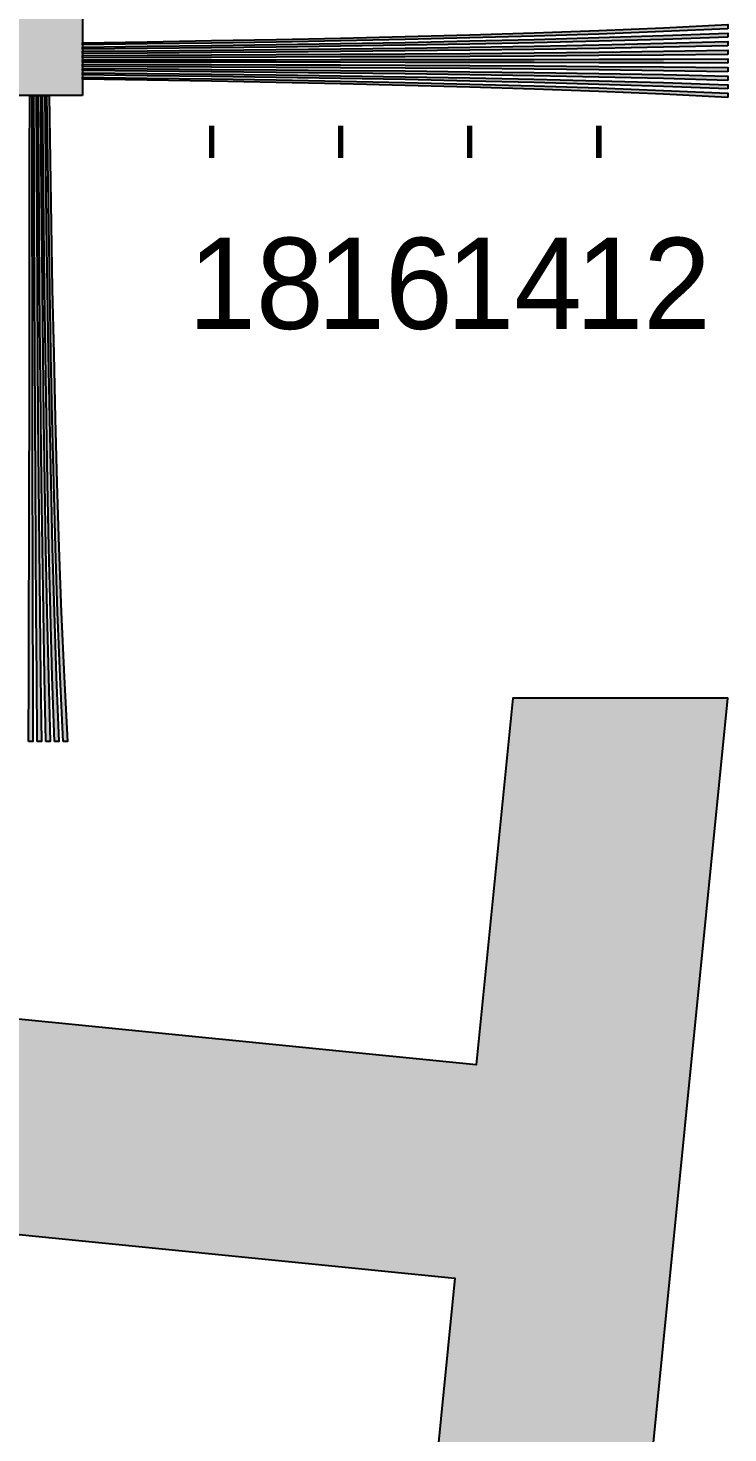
# Model space of a CAD drawing. Header units: millimetres. Extents: x 0 to 420, y 0 to 297.
# Drawn here: x 70.8 to 111.1, y 131 to 211.8 of the extents above; entities that cross this region are included whole.
import ezdxf

# ---------------------------------------------------------------- set-up
doc = ezdxf.new("R2010")
doc.units = ezdxf.units.MM
for name, color, linetype in [('LABELS', 7, 'Continuous'), ('PERIPHERY', 7, 'Continuous'), ('SFR', 7, 'Continuous')]:
    doc.layers.add(name, color=color, linetype=linetype)

msp = doc.modelspace()

# ---------------------------------------------------------------- hatches: boundary and pattern name
at = {"layer": 'PERIPHERY', "true_color": 0x000000}
h = msp.add_hatch(color=7, dxfattribs=at)
h.dxf.hatch_style = 1
h.paths.add_polyline_path([(73.978, 207.9), (69.028, 207.9), (69.028, 212.85), (73.978, 212.85), (73.978, 207.9)])
h = msp.add_hatch(color=7, dxfattribs=at)
h.dxf.hatch_style = 1
h.paths.add_polyline_path([(111.103, 211.735), (107.39, 211.568), (103.678, 211.426), (99.965, 211.308), (96.253, 211.203), (92.54, 211.117), (88.827, 211.042), (85.115, 210.968), (81.402, 210.912), (77.69, 210.857), (73.977, 210.807), (73.977, 210.931), (77.69, 210.987), (81.402, 211.048), (85.115, 211.116), (88.827, 211.197), (92.54, 211.283), (96.253, 211.382), (99.965, 211.5), (103.678, 211.63), (107.39, 211.791), (111.103, 211.983), (111.103, 211.735)])
h = msp.add_hatch(color=7, dxfattribs=at)
h.dxf.hatch_style = 1
h.paths.add_polyline_path([(111.103, 211.24), (107.39, 211.116), (103.678, 211.011), (99.965, 210.925), (96.253, 210.851), (92.54, 210.789), (88.827, 210.733), (85.115, 210.677), (81.402, 210.634), (77.69, 210.597), (73.977, 210.56), (73.977, 210.683), (77.69, 210.727), (81.402, 210.77), (85.115, 210.825), (88.827, 210.887), (92.54, 210.949), (96.253, 211.03), (99.965, 211.116), (103.678, 211.221), (107.39, 211.339), (111.103, 211.487), (111.103, 211.24)])
h = msp.add_hatch(color=7, dxfattribs=at)
h.dxf.hatch_style = 1
h.paths.add_polyline_path([(111.103, 210.745), (107.39, 210.665), (103.678, 210.603), (99.965, 210.547), (96.253, 210.498), (92.54, 210.454), (88.827, 210.423), (85.115, 210.386), (81.402, 210.362), (77.69, 210.337), (73.977, 210.312), (73.977, 210.436), (77.69, 210.467), (81.402, 210.498), (85.115, 210.535), (88.827, 210.578), (92.54, 210.622), (96.253, 210.677), (99.965, 210.733), (103.678, 210.807), (107.39, 210.894), (111.103, 210.993), (111.103, 210.745)])
h = msp.add_hatch(color=7, dxfattribs=at)
h.dxf.hatch_style = 1
h.paths.add_polyline_path([(111.103, 210.25), (107.39, 210.219), (103.678, 210.188), (99.965, 210.163), (96.253, 210.145), (92.54, 210.126), (88.827, 210.114), (85.115, 210.095), (81.402, 210.083), (77.69, 210.077), (73.977, 210.064), (73.977, 210.188), (77.69, 210.206), (81.402, 210.225), (85.115, 210.244), (88.827, 210.268), (92.54, 210.293), (96.253, 210.318), (99.965, 210.355), (103.678, 210.392), (107.39, 210.441), (111.103, 210.497), (111.103, 210.25)])
h = msp.add_hatch(color=7, dxfattribs=at)
h.dxf.hatch_style = 1
h.paths.add_polyline_path([(111.103, 209.755), (107.39, 209.768), (103.678, 209.774), (99.965, 209.786), (96.253, 209.793), (92.54, 209.798), (88.827, 209.805), (85.115, 209.805), (81.402, 209.811), (77.69, 209.811), (73.977, 209.817), (73.977, 209.941), (77.69, 209.947), (81.402, 209.947), (85.115, 209.953), (88.827, 209.959), (92.54, 209.959), (96.253, 209.965), (99.965, 209.971), (103.678, 209.984), (107.39, 209.99), (111.103, 210.002), (111.103, 209.755)])
h = msp.add_hatch(color=7, dxfattribs=at)
h.dxf.hatch_style = 1
h.paths.add_polyline_path([(111.103, 209.26), (107.39, 209.316), (103.678, 209.365), (99.965, 209.402), (96.253, 209.44), (92.54, 209.464), (88.827, 209.495), (85.115, 209.514), (81.402, 209.533), (77.69, 209.551), (73.977, 209.57), (73.977, 209.693), (77.69, 209.681), (81.402, 209.675), (85.115, 209.662), (88.827, 209.65), (92.54, 209.631), (96.253, 209.613), (99.965, 209.594), (103.678, 209.569), (107.39, 209.538), (111.103, 209.507), (111.103, 209.26)])
h = msp.add_hatch(color=7, dxfattribs=at)
h.dxf.hatch_style = 1
h.paths.add_polyline_path([(111.103, 208.765), (107.39, 208.864), (103.678, 208.951), (99.965, 209.025), (96.253, 209.081), (92.54, 209.136), (88.827, 209.186), (85.115, 209.223), (81.402, 209.26), (77.69, 209.291), (73.977, 209.323), (73.977, 209.446), (77.69, 209.421), (81.402, 209.397), (85.115, 209.372), (88.827, 209.341), (92.54, 209.304), (96.253, 209.261), (99.965, 209.211), (103.678, 209.155), (107.39, 209.094), (111.103, 209.013), (111.103, 208.765)])
h = msp.add_hatch(color=7, dxfattribs=at)
h.dxf.hatch_style = 1
h.paths.add_polyline_path([(111.103, 208.27), (107.39, 208.419), (103.678, 208.536), (99.965, 208.641), (96.253, 208.728), (92.54, 208.808), (88.827, 208.877), (85.115, 208.932), (81.402, 208.988), (77.69, 209.031), (73.977, 209.074), (73.977, 209.198), (77.69, 209.161), (81.402, 209.124), (85.115, 209.081), (88.827, 209.031), (92.54, 208.969), (96.253, 208.907), (99.965, 208.833), (103.678, 208.747), (107.39, 208.641), (111.103, 208.518), (111.103, 208.27)])
h = msp.add_hatch(color=7, dxfattribs=at)
h.dxf.hatch_style = 1
h.paths.add_polyline_path([(111.103, 207.775), (107.39, 207.967), (103.678, 208.128), (99.965, 208.258), (96.253, 208.375), (92.54, 208.474), (88.827, 208.567), (85.115, 208.641), (81.402, 208.71), (77.69, 208.771), (73.977, 208.827), (73.977, 208.951), (77.69, 208.901), (81.402, 208.845), (85.115, 208.79), (88.827, 208.722), (92.54, 208.641), (96.253, 208.555), (99.965, 208.449), (103.678, 208.332), (107.39, 208.19), (111.103, 208.023), (111.103, 207.775)])
h = msp.add_hatch(color=7, dxfattribs=at)
h.dxf.hatch_style = 1
h.paths.add_polyline_path([(70.879, 170.775), (70.891, 174.488), (70.898, 178.2), (70.91, 181.913), (70.916, 185.625), (70.922, 189.338), (70.929, 193.05), (70.929, 196.763), (70.934, 200.475), (70.934, 204.188), (70.941, 207.901), (71.064, 207.901), (71.07, 204.188), (71.07, 200.475), (71.077, 196.763), (71.083, 193.05), (71.083, 189.338), (71.089, 185.625), (71.095, 181.913), (71.107, 178.2), (71.113, 174.488), (71.126, 170.775), (70.879, 170.775)])
h = msp.add_hatch(color=7, dxfattribs=at)
h.dxf.hatch_style = 1
h.paths.add_polyline_path([(71.374, 170.775), (71.343, 174.488), (71.312, 178.2), (71.287, 181.913), (71.269, 185.625), (71.25, 189.338), (71.238, 193.05), (71.219, 196.763), (71.207, 200.475), (71.2, 204.188), (71.188, 207.901), (71.312, 207.901), (71.33, 204.188), (71.349, 200.475), (71.367, 196.763), (71.392, 193.05), (71.417, 189.338), (71.441, 185.625), (71.479, 181.913), (71.516, 178.2), (71.565, 174.488), (71.621, 170.775), (71.374, 170.775)])
h = msp.add_hatch(color=7, dxfattribs=at)
h.dxf.hatch_style = 1
h.paths.add_polyline_path([(71.869, 170.775), (71.789, 174.488), (71.727, 178.2), (71.671, 181.913), (71.621, 185.625), (71.578, 189.338), (71.547, 193.05), (71.51, 196.763), (71.485, 200.475), (71.461, 204.188), (71.436, 207.901), (71.56, 207.901), (71.591, 204.188), (71.622, 200.475), (71.659, 196.763), (71.702, 193.05), (71.745, 189.338), (71.801, 185.625), (71.857, 181.913), (71.931, 178.2), (72.018, 174.488), (72.116, 170.775), (71.869, 170.775)])
h = msp.add_hatch(color=7, dxfattribs=at)
h.dxf.hatch_style = 1
h.paths.add_polyline_path([(72.364, 170.775), (72.24, 174.488), (72.135, 178.2), (72.049, 181.913), (71.975, 185.625), (71.913, 189.338), (71.857, 193.05), (71.801, 196.763), (71.758, 200.475), (71.721, 204.188), (71.684, 207.901), (71.807, 207.901), (71.851, 204.188), (71.894, 200.475), (71.949, 196.763), (72.011, 193.05), (72.073, 189.338), (72.154, 185.625), (72.24, 181.913), (72.345, 178.2), (72.463, 174.488), (72.611, 170.775), (72.364, 170.775)])
h = msp.add_hatch(color=7, dxfattribs=at)
h.dxf.hatch_style = 1
h.paths.add_polyline_path([(72.859, 170.775), (72.692, 174.488), (72.55, 178.2), (72.432, 181.913), (72.327, 185.625), (72.241, 189.338), (72.166, 193.05), (72.092, 196.763), (72.036, 200.475), (71.981, 204.188), (71.931, 207.901), (72.055, 207.901), (72.111, 204.188), (72.172, 200.475), (72.24, 196.763), (72.321, 193.05), (72.407, 189.338), (72.506, 185.625), (72.624, 181.913), (72.754, 178.2), (72.915, 174.488), (73.107, 170.775), (72.859, 170.775)])
at = {"layer": 'SFR', "true_color": 0x000000}
h = msp.add_hatch(color=7, dxfattribs=at)
h.dxf.hatch_style = 1
h.paths.add_polyline_path([(36.853, 173.25), (31.903, 123.75), (44.278, 123.75), (46.385, 144.824), (95.395, 139.923), (93.778, 123.749), (106.153, 123.749), (111.103, 173.249), (98.727, 173.249), (96.62, 152.175), (47.61, 157.076), (49.228, 173.249), (36.853, 173.249), (36.853, 173.25)])

# ---------------------------------------------------------------- linework, layer by layer
at = {"layer": 'PERIPHERY', "color": 250}
for points in [[(73.978, 207.9), (69.028, 207.9), (69.028, 212.85), (73.978, 212.85), (73.978, 207.9)], [(111.103, 211.735), (107.39, 211.568), (103.678, 211.426), (99.965, 211.308), (96.253, 211.203), (92.54, 211.117), (88.827, 211.042), (85.115, 210.968), (81.402, 210.912), (77.69, 210.857), (73.977, 210.807), (73.977, 210.931), (77.69, 210.987), (81.402, 211.048), (85.115, 211.116), (88.827, 211.197), (92.54, 211.283), (96.253, 211.382), (99.965, 211.5), (103.678, 211.63), (107.39, 211.791), (111.103, 211.983), (111.103, 211.735)], [(111.103, 211.24), (107.39, 211.116), (103.678, 211.011), (99.965, 210.925), (96.253, 210.851), (92.54, 210.789), (88.827, 210.733), (85.115, 210.677), (81.402, 210.634), (77.69, 210.597), (73.977, 210.56), (73.977, 210.683), (77.69, 210.727), (81.402, 210.77), (85.115, 210.825), (88.827, 210.887), (92.54, 210.949), (96.253, 211.03), (99.965, 211.116), (103.678, 211.221), (107.39, 211.339), (111.103, 211.487), (111.103, 211.24)], [(111.103, 210.745), (107.39, 210.665), (103.678, 210.603), (99.965, 210.547), (96.253, 210.498), (92.54, 210.454), (88.827, 210.423), (85.115, 210.386), (81.402, 210.362), (77.69, 210.337), (73.977, 210.312), (73.977, 210.436), (77.69, 210.467), (81.402, 210.498), (85.115, 210.535), (88.827, 210.578), (92.54, 210.622), (96.253, 210.677), (99.965, 210.733), (103.678, 210.807), (107.39, 210.894), (111.103, 210.993), (111.103, 210.745)], [(111.103, 210.25), (107.39, 210.219), (103.678, 210.188), (99.965, 210.163), (96.253, 210.145), (92.54, 210.126), (88.827, 210.114), (85.115, 210.095), (81.402, 210.083), (77.69, 210.077), (73.977, 210.064), (73.977, 210.188), (77.69, 210.206), (81.402, 210.225), (85.115, 210.244), (88.827, 210.268), (92.54, 210.293), (96.253, 210.318), (99.965, 210.355), (103.678, 210.392), (107.39, 210.441), (111.103, 210.497), (111.103, 210.25)], [(111.103, 209.755), (107.39, 209.768), (103.678, 209.774), (99.965, 209.786), (96.253, 209.793), (92.54, 209.798), (88.827, 209.805), (85.115, 209.805), (81.402, 209.811), (77.69, 209.811), (73.977, 209.817), (73.977, 209.941), (77.69, 209.947), (81.402, 209.947), (85.115, 209.953), (88.827, 209.959), (92.54, 209.959), (96.253, 209.965), (99.965, 209.971), (103.678, 209.984), (107.39, 209.99), (111.103, 210.002), (111.103, 209.755)], [(111.103, 209.26), (107.39, 209.316), (103.678, 209.365), (99.965, 209.402), (96.253, 209.44), (92.54, 209.464), (88.827, 209.495), (85.115, 209.514), (81.402, 209.533), (77.69, 209.551), (73.977, 209.57), (73.977, 209.693), (77.69, 209.681), (81.402, 209.675), (85.115, 209.662), (88.827, 209.65), (92.54, 209.631), (96.253, 209.613), (99.965, 209.594), (103.678, 209.569), (107.39, 209.538), (111.103, 209.507), (111.103, 209.26)], [(111.103, 208.765), (107.39, 208.864), (103.678, 208.951), (99.965, 209.025), (96.253, 209.081), (92.54, 209.136), (88.827, 209.186), (85.115, 209.223), (81.402, 209.26), (77.69, 209.291), (73.977, 209.323), (73.977, 209.446), (77.69, 209.421), (81.402, 209.397), (85.115, 209.372), (88.827, 209.341), (92.54, 209.304), (96.253, 209.261), (99.965, 209.211), (103.678, 209.155), (107.39, 209.094), (111.103, 209.013), (111.103, 208.765)], [(111.103, 208.27), (107.39, 208.419), (103.678, 208.536), (99.965, 208.641), (96.253, 208.728), (92.54, 208.808), (88.827, 208.877), (85.115, 208.932), (81.402, 208.988), (77.69, 209.031), (73.977, 209.074), (73.977, 209.198), (77.69, 209.161), (81.402, 209.124), (85.115, 209.081), (88.827, 209.031), (92.54, 208.969), (96.253, 208.907), (99.965, 208.833), (103.678, 208.747), (107.39, 208.641), (111.103, 208.518), (111.103, 208.27)], [(111.103, 207.775), (107.39, 207.967), (103.678, 208.128), (99.965, 208.258), (96.253, 208.375), (92.54, 208.474), (88.827, 208.567), (85.115, 208.641), (81.402, 208.71), (77.69, 208.771), (73.977, 208.827), (73.977, 208.951), (77.69, 208.901), (81.402, 208.845), (85.115, 208.79), (88.827, 208.722), (92.54, 208.641), (96.253, 208.555), (99.965, 208.449), (103.678, 208.332), (107.39, 208.19), (111.103, 208.023), (111.103, 207.775)], [(70.879, 170.775), (70.891, 174.488), (70.898, 178.2), (70.91, 181.913), (70.916, 185.625), (70.922, 189.338), (70.929, 193.05), (70.929, 196.763), (70.934, 200.475), (70.934, 204.188), (70.941, 207.901), (71.064, 207.901), (71.07, 204.188), (71.07, 200.475), (71.077, 196.763), (71.083, 193.05), (71.083, 189.338), (71.089, 185.625), (71.095, 181.913), (71.107, 178.2), (71.113, 174.488), (71.126, 170.775), (70.879, 170.775)], [(71.374, 170.775), (71.343, 174.488), (71.312, 178.2), (71.287, 181.913), (71.269, 185.625), (71.25, 189.338), (71.238, 193.05), (71.219, 196.763), (71.207, 200.475), (71.2, 204.188), (71.188, 207.901), (71.312, 207.901), (71.33, 204.188), (71.349, 200.475), (71.367, 196.763), (71.392, 193.05), (71.417, 189.338), (71.441, 185.625), (71.479, 181.913), (71.516, 178.2), (71.565, 174.488), (71.621, 170.775), (71.374, 170.775)], [(71.869, 170.775), (71.789, 174.488), (71.727, 178.2), (71.671, 181.913), (71.621, 185.625), (71.578, 189.338), (71.547, 193.05), (71.51, 196.763), (71.485, 200.475), (71.461, 204.188), (71.436, 207.901), (71.56, 207.901), (71.591, 204.188), (71.622, 200.475), (71.659, 196.763), (71.702, 193.05), (71.745, 189.338), (71.801, 185.625), (71.857, 181.913), (71.931, 178.2), (72.018, 174.488), (72.116, 170.775), (71.869, 170.775)], [(72.364, 170.775), (72.24, 174.488), (72.135, 178.2), (72.049, 181.913), (71.975, 185.625), (71.913, 189.338), (71.857, 193.05), (71.801, 196.763), (71.758, 200.475), (71.721, 204.188), (71.684, 207.901), (71.807, 207.901), (71.851, 204.188), (71.894, 200.475), (71.949, 196.763), (72.011, 193.05), (72.073, 189.338), (72.154, 185.625), (72.24, 181.913), (72.345, 178.2), (72.463, 174.488), (72.611, 170.775), (72.364, 170.775)], [(72.859, 170.775), (72.692, 174.488), (72.55, 178.2), (72.432, 181.913), (72.327, 185.625), (72.241, 189.338), (72.166, 193.05), (72.092, 196.763), (72.036, 200.475), (71.981, 204.188), (71.931, 207.901), (72.055, 207.901), (72.111, 204.188), (72.172, 200.475), (72.24, 196.763), (72.321, 193.05), (72.407, 189.338), (72.506, 185.625), (72.624, 181.913), (72.754, 178.2), (72.915, 174.488), (73.107, 170.775), (72.859, 170.775)]]:
    msp.add_lwpolyline(points, close=True, dxfattribs=at)
at = {"layer": 'PERIPHERY', "color": 250, "lineweight": 35, "const_width": 0.309}
for points in [[(81.403, 204.31), (81.403, 206.166)], [(88.828, 204.31), (88.828, 206.166)], [(96.253, 204.31), (96.253, 206.166)], [(103.678, 204.31), (103.678, 206.166)]]:
    msp.add_lwpolyline(points, dxfattribs=at)
at = {"layer": 'PERIPHERY', "color": 250, "true_color": 0x000000}
for points in [[(73.978, 207.9), (73.978, 212.85), (69.028, 212.85)], [(69.028, 212.85), (69.028, 207.9), (73.978, 207.9)], [(111.103, 211.735), (92.54, 211.283), (73.977, 210.807)], [(111.103, 211.735), (73.977, 210.807), (77.69, 210.857)], [(111.103, 211.735), (77.69, 210.857), (81.402, 210.912)], [(111.103, 211.735), (81.402, 210.912), (85.115, 210.968)], [(111.103, 211.735), (85.115, 210.968), (88.827, 211.042)], [(111.103, 211.735), (88.827, 211.042), (92.54, 211.117)], [(111.103, 211.735), (96.253, 211.382), (92.54, 211.283)], [(111.103, 211.735), (92.54, 211.117), (96.253, 211.203)], [(111.103, 211.735), (99.965, 211.5), (96.253, 211.382)], [(111.103, 211.735), (96.253, 211.203), (99.965, 211.308)], [(111.103, 211.735), (103.678, 211.63), (99.965, 211.5)], [(111.103, 211.735), (99.965, 211.308), (103.678, 211.426)], [(111.103, 211.735), (107.39, 211.791), (103.678, 211.63)], [(103.678, 211.426), (107.39, 211.568), (111.103, 211.735)], [(111.103, 211.735), (111.103, 211.983), (107.39, 211.791)], [(92.54, 211.283), (88.827, 211.197), (73.977, 210.807)], [(111.103, 211.24), (85.115, 210.825), (73.977, 210.56)], [(111.103, 211.24), (73.977, 210.56), (77.69, 210.597)], [(88.827, 211.197), (85.115, 211.116), (73.977, 210.807)], [(85.115, 211.116), (81.402, 211.048), (73.977, 210.807)], [(81.402, 211.048), (77.69, 210.987), (73.977, 210.807)], [(77.69, 210.987), (73.977, 210.931), (73.977, 210.807)], [(85.115, 210.825), (81.402, 210.77), (73.977, 210.56)], [(81.402, 210.77), (77.69, 210.727), (73.977, 210.56)], [(111.103, 210.745), (77.69, 210.467), (73.977, 210.436)], [(111.103, 210.745), (73.977, 210.436), (73.977, 210.312)], [(111.103, 210.745), (73.977, 210.312), (77.69, 210.337)], [(111.103, 211.24), (77.69, 210.597), (81.402, 210.634)], [(111.103, 210.745), (81.402, 210.498), (77.69, 210.467)], [(111.103, 210.745), (77.69, 210.337), (81.402, 210.362)], [(111.103, 211.24), (81.402, 210.634), (85.115, 210.677)], [(111.103, 210.745), (85.115, 210.535), (81.402, 210.498)], [(111.103, 210.745), (81.402, 210.362), (85.115, 210.386)], [(111.103, 211.24), (88.827, 210.887), (85.115, 210.825)], [(111.103, 211.24), (85.115, 210.677), (88.827, 210.733)], [(111.103, 210.745), (88.827, 210.578), (85.115, 210.535)], [(111.103, 210.745), (85.115, 210.386), (88.827, 210.423)], [(111.103, 211.24), (92.54, 210.949), (88.827, 210.887)], [(111.103, 211.24), (88.827, 210.733), (92.54, 210.789)], [(111.103, 210.745), (92.54, 210.622), (88.827, 210.578)], [(111.103, 210.745), (88.827, 210.423), (92.54, 210.454)], [(111.103, 211.24), (96.253, 211.03), (92.54, 210.949)], [(111.103, 211.24), (92.54, 210.789), (96.253, 210.851)], [(111.103, 210.745), (96.253, 210.677), (92.54, 210.622)], [(111.103, 210.745), (92.54, 210.454), (96.253, 210.498)], [(111.103, 211.24), (99.965, 211.116), (96.253, 211.03)], [(111.103, 211.24), (96.253, 210.851), (99.965, 210.925)], [(111.103, 210.745), (99.965, 210.733), (96.253, 210.677)], [(111.103, 210.745), (96.253, 210.498), (99.965, 210.547)], [(111.103, 211.24), (103.678, 211.221), (99.965, 211.116)], [(111.103, 211.24), (99.965, 210.925), (103.678, 211.011)], [(111.103, 210.745), (103.678, 210.807), (99.965, 210.733)], [(111.103, 210.745), (99.965, 210.547), (103.678, 210.603)], [(111.103, 211.24), (107.39, 211.339), (103.678, 211.221)], [(103.678, 211.011), (107.39, 211.116), (111.103, 211.24)], [(111.103, 210.745), (107.39, 210.894), (103.678, 210.807)], [(103.678, 210.603), (107.39, 210.665), (111.103, 210.745)], [(111.103, 211.24), (111.103, 211.487), (107.39, 211.339)], [(111.103, 210.745), (111.103, 210.993), (107.39, 210.894)], [(77.69, 210.727), (73.977, 210.683), (73.977, 210.56)], [(111.103, 210.25), (77.69, 210.206), (73.977, 210.188)], [(111.103, 210.25), (73.977, 210.188), (73.977, 210.064)], [(111.103, 210.25), (73.977, 210.064), (77.69, 210.077)], [(111.103, 209.755), (77.69, 209.947), (73.977, 209.941)], [(73.977, 209.941), (73.977, 209.817), (77.69, 209.811)], [(73.977, 209.941), (77.69, 209.811), (81.402, 209.811)], [(73.977, 209.941), (81.402, 209.811), (85.115, 209.805)], [(73.977, 209.941), (85.115, 209.805), (88.827, 209.805)], [(73.977, 209.941), (88.827, 209.805), (92.54, 209.798)], [(73.977, 209.941), (92.54, 209.798), (96.253, 209.793)], [(73.977, 209.941), (96.253, 209.793), (99.965, 209.786)], [(73.977, 209.941), (99.965, 209.786), (103.678, 209.774)], [(73.977, 209.941), (103.678, 209.774), (107.39, 209.768)], [(73.977, 209.941), (107.39, 209.768), (111.103, 209.755)], [(111.103, 210.25), (81.402, 210.225), (77.69, 210.206)], [(111.103, 210.25), (77.69, 210.077), (81.402, 210.083)], [(111.103, 209.755), (81.402, 209.947), (77.69, 209.947)], [(111.103, 210.25), (85.115, 210.244), (81.402, 210.225)], [(111.103, 210.25), (81.402, 210.083), (85.115, 210.095)], [(111.103, 209.755), (85.115, 209.953), (81.402, 209.947)], [(111.103, 210.25), (88.827, 210.268), (85.115, 210.244)], [(111.103, 210.25), (85.115, 210.095), (88.827, 210.114)], [(111.103, 209.755), (88.827, 209.959), (85.115, 209.953)], [(111.103, 210.25), (92.54, 210.293), (88.827, 210.268)], [(111.103, 210.25), (88.827, 210.114), (92.54, 210.126)], [(111.103, 209.755), (92.54, 209.959), (88.827, 209.959)], [(111.103, 210.25), (96.253, 210.318), (92.54, 210.293)], [(111.103, 210.25), (92.54, 210.126), (96.253, 210.145)], [(111.103, 209.755), (96.253, 209.965), (92.54, 209.959)], [(111.103, 210.25), (99.965, 210.355), (96.253, 210.318)], [(111.103, 210.25), (96.253, 210.145), (99.965, 210.163)], [(111.103, 209.755), (99.965, 209.971), (96.253, 209.965)], [(111.103, 210.25), (103.678, 210.392), (99.965, 210.355)], [(111.103, 210.25), (99.965, 210.163), (103.678, 210.188)], [(111.103, 209.755), (103.678, 209.984), (99.965, 209.971)], [(111.103, 210.25), (107.39, 210.441), (103.678, 210.392)], [(103.678, 210.188), (107.39, 210.219), (111.103, 210.25)], [(111.103, 209.755), (107.39, 209.99), (103.678, 209.984)], [(111.103, 210.25), (111.103, 210.497), (107.39, 210.441)], [(111.103, 209.755), (111.103, 210.002), (107.39, 209.99)], [(77.69, 209.681), (73.977, 209.693), (73.977, 209.57)], [(85.115, 209.662), (77.69, 209.681), (73.977, 209.57)], [(85.115, 209.662), (73.977, 209.57), (77.69, 209.551)], [(92.54, 209.304), (77.69, 209.421), (73.977, 209.446)], [(92.54, 209.304), (73.977, 209.446), (73.977, 209.323)], [(92.54, 209.304), (73.977, 209.323), (77.69, 209.291)], [(96.253, 208.907), (77.69, 209.161), (73.977, 209.198)], [(96.253, 208.907), (73.977, 209.198), (73.977, 209.074)], [(85.115, 209.662), (81.402, 209.675), (77.69, 209.681)], [(85.115, 209.662), (77.69, 209.551), (81.402, 209.533)], [(92.54, 209.304), (81.402, 209.397), (77.69, 209.421)], [(92.54, 209.304), (77.69, 209.291), (81.402, 209.26)], [(96.253, 208.907), (81.402, 209.124), (77.69, 209.161)], [(85.115, 209.662), (81.402, 209.533), (85.115, 209.514)], [(92.54, 209.304), (85.115, 209.372), (81.402, 209.397)], [(92.54, 209.304), (81.402, 209.26), (85.115, 209.223)], [(96.253, 208.907), (85.115, 209.081), (81.402, 209.124)], [(111.103, 209.26), (88.827, 209.65), (85.115, 209.662)], [(85.115, 209.662), (85.115, 209.514), (88.827, 209.495)], [(85.115, 209.662), (88.827, 209.495), (92.54, 209.464)], [(85.115, 209.662), (92.54, 209.464), (96.253, 209.44)], [(85.115, 209.662), (96.253, 209.44), (99.965, 209.402)], [(85.115, 209.662), (99.965, 209.402), (103.678, 209.365)], [(85.115, 209.662), (103.678, 209.365), (107.39, 209.316)], [(85.115, 209.662), (107.39, 209.316), (111.103, 209.26)], [(92.54, 209.304), (88.827, 209.341), (85.115, 209.372)], [(92.54, 209.304), (85.115, 209.223), (88.827, 209.186)], [(111.103, 209.26), (92.54, 209.631), (88.827, 209.65)], [(92.54, 209.304), (88.827, 209.186), (92.54, 209.136)], [(111.103, 209.26), (96.253, 209.613), (92.54, 209.631)], [(111.103, 208.765), (96.253, 209.261), (92.54, 209.304)], [(92.54, 209.304), (92.54, 209.136), (96.253, 209.081)], [(92.54, 209.304), (96.253, 209.081), (99.965, 209.025)], [(92.54, 209.304), (99.965, 209.025), (103.678, 208.951)], [(92.54, 209.304), (103.678, 208.951), (107.39, 208.864)], [(92.54, 209.304), (107.39, 208.864), (111.103, 208.765)], [(111.103, 209.26), (99.965, 209.594), (96.253, 209.613)], [(111.103, 208.765), (99.965, 209.211), (96.253, 209.261)], [(111.103, 209.26), (103.678, 209.569), (99.965, 209.594)], [(111.103, 208.765), (103.678, 209.155), (99.965, 209.211)], [(111.103, 209.26), (107.39, 209.538), (103.678, 209.569)], [(111.103, 208.765), (107.39, 209.094), (103.678, 209.155)], [(111.103, 209.26), (111.103, 209.507), (107.39, 209.538)], [(96.253, 208.907), (73.977, 209.074), (77.69, 209.031)], [(96.253, 208.555), (77.69, 208.901), (73.977, 208.951)], [(96.253, 208.555), (73.977, 208.951), (73.977, 208.827)], [(96.253, 208.555), (73.977, 208.827), (77.69, 208.771)], [(96.253, 208.907), (77.69, 209.031), (81.402, 208.988)], [(96.253, 208.555), (81.402, 208.845), (77.69, 208.901)], [(96.253, 208.555), (77.69, 208.771), (81.402, 208.71)], [(96.253, 208.907), (81.402, 208.988), (85.115, 208.932)], [(96.253, 208.555), (85.115, 208.79), (81.402, 208.845)], [(96.253, 208.555), (81.402, 208.71), (85.115, 208.641)], [(92.54, 208.969), (88.827, 209.031), (85.115, 209.081)], [(96.253, 208.907), (92.54, 208.969), (85.115, 209.081)], [(96.253, 208.907), (85.115, 208.932), (88.827, 208.877)], [(96.253, 208.555), (88.827, 208.722), (85.115, 208.79)], [(96.253, 208.555), (85.115, 208.641), (88.827, 208.567)], [(96.253, 208.907), (88.827, 208.877), (92.54, 208.808)], [(96.253, 208.555), (92.54, 208.641), (88.827, 208.722)], [(96.253, 208.555), (88.827, 208.567), (92.54, 208.474)], [(96.253, 208.907), (92.54, 208.808), (96.253, 208.728)], [(96.253, 208.555), (92.54, 208.474), (96.253, 208.375)], [(111.103, 208.27), (99.965, 208.833), (96.253, 208.907)], [(96.253, 208.907), (96.253, 208.728), (99.965, 208.641)], [(96.253, 208.907), (99.965, 208.641), (103.678, 208.536)], [(96.253, 208.907), (103.678, 208.536), (107.39, 208.419)], [(96.253, 208.907), (107.39, 208.419), (111.103, 208.27)], [(111.103, 207.775), (99.965, 208.449), (96.253, 208.555)], [(96.253, 208.555), (96.253, 208.375), (99.965, 208.258)], [(96.253, 208.555), (99.965, 208.258), (103.678, 208.128)], [(96.253, 208.555), (103.678, 208.128), (107.39, 207.967)], [(96.253, 208.555), (107.39, 207.967), (111.103, 207.775)], [(111.103, 208.27), (103.678, 208.747), (99.965, 208.833)], [(111.103, 207.775), (103.678, 208.332), (99.965, 208.449)], [(111.103, 208.27), (107.39, 208.641), (103.678, 208.747)], [(111.103, 207.775), (107.39, 208.19), (103.678, 208.332)], [(111.103, 208.765), (111.103, 209.013), (107.39, 209.094)], [(111.103, 208.27), (111.103, 208.518), (107.39, 208.641)], [(70.879, 170.775), (71.07, 204.188), (71.064, 207.901)], [(71.064, 207.901), (70.891, 174.488), (70.879, 170.775)], [(71.064, 207.901), (70.898, 178.2), (70.891, 174.488)], [(71.064, 207.901), (70.91, 181.913), (70.898, 178.2)], [(71.064, 207.901), (70.916, 185.625), (70.91, 181.913)], [(71.064, 207.901), (70.922, 189.338), (70.916, 185.625)], [(71.064, 207.901), (70.929, 193.05), (70.922, 189.338)], [(71.064, 207.901), (70.934, 200.475), (70.929, 196.763)], [(71.064, 207.901), (70.929, 196.763), (70.929, 193.05)], [(71.064, 207.901), (70.941, 207.901), (70.934, 204.188)], [(71.064, 207.901), (70.934, 204.188), (70.934, 200.475)], [(71.374, 170.775), (71.312, 207.901), (71.188, 207.901)], [(71.374, 170.775), (71.188, 207.901), (71.2, 204.188)], [(71.374, 170.775), (71.33, 204.188), (71.312, 207.901)], [(71.869, 170.775), (71.56, 207.901), (71.436, 207.901)], [(71.869, 170.775), (71.436, 207.901), (71.461, 204.188)], [(71.869, 170.775), (71.591, 204.188), (71.56, 207.901)], [(71.851, 204.188), (71.807, 207.901), (71.684, 207.901)], [(71.894, 200.475), (71.851, 204.188), (71.684, 207.901)], [(71.949, 196.763), (71.894, 200.475), (71.684, 207.901)], [(72.364, 170.775), (71.949, 196.763), (71.684, 207.901)], [(72.364, 170.775), (71.684, 207.901), (71.721, 204.188)], [(72.111, 204.188), (72.055, 207.901), (71.931, 207.901)], [(72.172, 200.475), (72.111, 204.188), (71.931, 207.901)], [(72.24, 196.763), (72.172, 200.475), (71.931, 207.901)], [(72.321, 193.05), (72.24, 196.763), (71.931, 207.901)], [(72.407, 189.338), (72.321, 193.05), (71.931, 207.901)], [(72.859, 170.775), (72.407, 189.338), (71.931, 207.901)], [(72.859, 170.775), (71.931, 207.901), (71.981, 204.188)], [(111.103, 207.775), (111.103, 208.023), (107.39, 208.19)], [(70.879, 170.775), (71.07, 200.475), (71.07, 204.188)], [(71.374, 170.775), (71.2, 204.188), (71.207, 200.475)], [(71.374, 170.775), (71.349, 200.475), (71.33, 204.188)], [(71.869, 170.775), (71.461, 204.188), (71.485, 200.475)], [(71.869, 170.775), (71.622, 200.475), (71.591, 204.188)], [(72.364, 170.775), (71.721, 204.188), (71.758, 200.475)], [(72.859, 170.775), (71.981, 204.188), (72.036, 200.475)], [(70.879, 170.775), (71.077, 196.763), (71.07, 200.475)], [(71.374, 170.775), (71.207, 200.475), (71.219, 196.763)], [(71.374, 170.775), (71.367, 196.763), (71.349, 200.475)], [(71.869, 170.775), (71.485, 200.475), (71.51, 196.763)], [(71.869, 170.775), (71.659, 196.763), (71.622, 200.475)], [(72.364, 170.775), (71.758, 200.475), (71.801, 196.763)], [(72.859, 170.775), (72.036, 200.475), (72.092, 196.763)], [(70.879, 170.775), (71.083, 193.05), (71.077, 196.763)], [(71.374, 170.775), (71.219, 196.763), (71.238, 193.05)], [(71.374, 170.775), (71.392, 193.05), (71.367, 196.763)], [(71.869, 170.775), (71.51, 196.763), (71.547, 193.05)], [(71.869, 170.775), (71.702, 193.05), (71.659, 196.763)], [(72.364, 170.775), (71.801, 196.763), (71.857, 193.05)], [(72.364, 170.775), (72.011, 193.05), (71.949, 196.763)], [(72.859, 170.775), (72.092, 196.763), (72.166, 193.05)], [(70.879, 170.775), (71.083, 189.338), (71.083, 193.05)], [(71.374, 170.775), (71.238, 193.05), (71.25, 189.338)], [(71.374, 170.775), (71.417, 189.338), (71.392, 193.05)], [(71.869, 170.775), (71.547, 193.05), (71.578, 189.338)], [(71.869, 170.775), (71.745, 189.338), (71.702, 193.05)], [(72.364, 170.775), (71.857, 193.05), (71.913, 189.338)], [(72.364, 170.775), (72.073, 189.338), (72.011, 193.05)], [(72.859, 170.775), (72.166, 193.05), (72.241, 189.338)], [(70.879, 170.775), (71.089, 185.625), (71.083, 189.338)], [(71.374, 170.775), (71.25, 189.338), (71.269, 185.625)], [(71.374, 170.775), (71.441, 185.625), (71.417, 189.338)], [(71.869, 170.775), (71.578, 189.338), (71.621, 185.625)], [(71.869, 170.775), (71.801, 185.625), (71.745, 189.338)], [(72.364, 170.775), (71.913, 189.338), (71.975, 185.625)], [(72.364, 170.775), (72.154, 185.625), (72.073, 189.338)], [(72.859, 170.775), (72.241, 189.338), (72.327, 185.625)], [(72.859, 170.775), (72.506, 185.625), (72.407, 189.338)], [(70.879, 170.775), (71.095, 181.913), (71.089, 185.625)], [(71.374, 170.775), (71.269, 185.625), (71.287, 181.913)], [(71.374, 170.775), (71.479, 181.913), (71.441, 185.625)], [(71.869, 170.775), (71.621, 185.625), (71.671, 181.913)], [(71.869, 170.775), (71.857, 181.913), (71.801, 185.625)], [(72.364, 170.775), (71.975, 185.625), (72.049, 181.913)], [(72.364, 170.775), (72.24, 181.913), (72.154, 185.625)], [(72.859, 170.775), (72.327, 185.625), (72.432, 181.913)], [(72.859, 170.775), (72.624, 181.913), (72.506, 185.625)], [(70.879, 170.775), (71.107, 178.2), (71.095, 181.913)], [(71.374, 170.775), (71.287, 181.913), (71.312, 178.2)], [(71.374, 170.775), (71.516, 178.2), (71.479, 181.913)], [(71.869, 170.775), (71.671, 181.913), (71.727, 178.2)], [(71.869, 170.775), (71.931, 178.2), (71.857, 181.913)], [(72.364, 170.775), (72.049, 181.913), (72.135, 178.2)], [(72.364, 170.775), (72.345, 178.2), (72.24, 181.913)], [(72.859, 170.775), (72.432, 181.913), (72.55, 178.2)], [(72.859, 170.775), (72.754, 178.2), (72.624, 181.913)], [(70.879, 170.775), (71.113, 174.488), (71.107, 178.2)], [(71.312, 178.2), (71.343, 174.488), (71.374, 170.775)], [(71.374, 170.775), (71.565, 174.488), (71.516, 178.2)], [(71.727, 178.2), (71.789, 174.488), (71.869, 170.775)], [(71.869, 170.775), (72.018, 174.488), (71.931, 178.2)], [(72.135, 178.2), (72.24, 174.488), (72.364, 170.775)], [(72.364, 170.775), (72.463, 174.488), (72.345, 178.2)], [(72.55, 178.2), (72.692, 174.488), (72.859, 170.775)], [(72.859, 170.775), (72.915, 174.488), (72.754, 178.2)], [(70.879, 170.775), (71.126, 170.775), (71.113, 174.488)], [(71.374, 170.775), (71.621, 170.775), (71.565, 174.488)], [(71.869, 170.775), (72.116, 170.775), (72.018, 174.488)], [(72.364, 170.775), (72.611, 170.775), (72.463, 174.488)], [(72.859, 170.775), (73.107, 170.775), (72.915, 174.488)]]:
    msp.add_solid(points, dxfattribs=at)
at = {"layer": 'SFR', "color": 250}
msp.add_lwpolyline([(36.853, 173.25), (31.903, 123.75), (44.278, 123.75), (46.385, 144.824), (95.395, 139.923), (93.778, 123.749), (106.153, 123.749), (111.103, 173.249), (98.727, 173.249), (96.62, 152.175), (47.61, 157.076), (49.228, 173.249), (36.853, 173.249), (36.853, 173.25)], close=True, dxfattribs=at)
at = {"layer": 'SFR', "color": 250, "true_color": 0x000000}
for points in [[(95.395, 139.923), (106.153, 123.749), (111.103, 173.249)], [(95.395, 139.923), (111.103, 173.249), (98.727, 173.249)], [(95.395, 139.923), (98.727, 173.249), (96.62, 152.175)], [(46.385, 144.824), (96.62, 152.175), (47.61, 157.076)], [(46.385, 144.824), (95.395, 139.923), (96.62, 152.175)], [(95.395, 139.923), (93.778, 123.749), (106.153, 123.749)]]:
    msp.add_solid(points, dxfattribs=at)

# ---------------------------------------------------------------- texts
at = {"layer": 'LABELS', "color": 250}
for s, p in [('18', (80.059, 194.48)), ('16', (87.484, 194.48)), ('14', (94.909, 194.48)), ('12', (102.334, 194.48))]:
    msp.add_text(s, height=5.2388, dxfattribs=at).set_placement(p)

doc.saveas('drawing.dxf')
